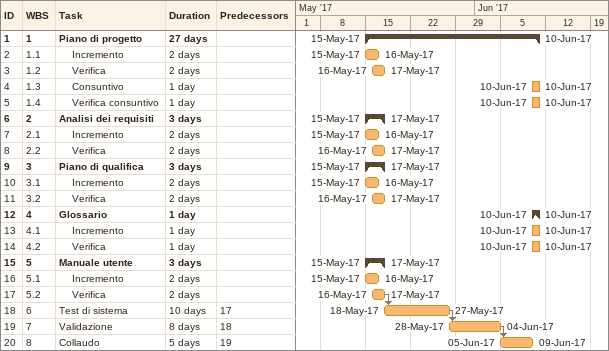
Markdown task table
| ID | WBS | Task | Duration | Start | Finish | Predecessors |
|---|---|---|---|---|---|---|
| 1 | 1 | **Piano di progetto** | 27d | 2017-05-15 | 2017-06-10 |  |
| 2 | 1.1 | Incremento | 2d | 2017-05-15 | 2017-05-16 |  |
| 3 | 1.2 | Verifica | 2d | 2017-05-16 | 2017-05-17 |  |
| 4 | 1.3 | Consuntivo | 1d | 2017-06-10 | 2017-06-10 |  |
| 5 | 1.4 | Verifica consuntivo | 1d | 2017-06-10 | 2017-06-10 |  |
| 6 | 2 | **Analisi dei requisiti** | 3d | 2017-05-15 | 2017-05-17 |  |
| 7 | 2.1 | Incremento | 2d | 2017-05-15 | 2017-05-16 |  |
| 8 | 2.2 | Verifica | 2d | 2017-05-16 | 2017-05-17 |  |
| 9 | 3 | **Piano di qualifica** | 3d | 2017-05-15 | 2017-05-17 |  |
| 10 | 3.1 | Incremento | 2d | 2017-05-15 | 2017-05-16 |  |
| 11 | 3.2 | Verifica | 2d | 2017-05-16 | 2017-05-17 |  |
| 12 | 4 | **Glossario** | 1d | 2017-06-10 | 2017-06-10 |  |
| 13 | 4.1 | Incremento | 1d | 2017-06-10 | 2017-06-10 |  |
| 14 | 4.2 | Verifica | 1d | 2017-06-10 | 2017-06-10 |  |
| 15 | 5 | **Manuale utente** | 3d | 2017-05-15 | 2017-05-17 |  |
| 16 | 5.1 | Incremento | 2d | 2017-05-15 | 2017-05-16 |  |
| 17 | 5.2 | Verifica | 2d | 2017-05-16 | 2017-05-17 |  |
| 18 | 6 | Test di sistema | 10d | 2017-05-18 | 2017-05-27 | 17 |
| 19 | 7 | Validazione | 8d | 2017-05-28 | 2017-06-04 | 18 |
| 20 | 8 | Collaudo | 5d | 2017-06-05 | 2017-06-09 | 19 |
